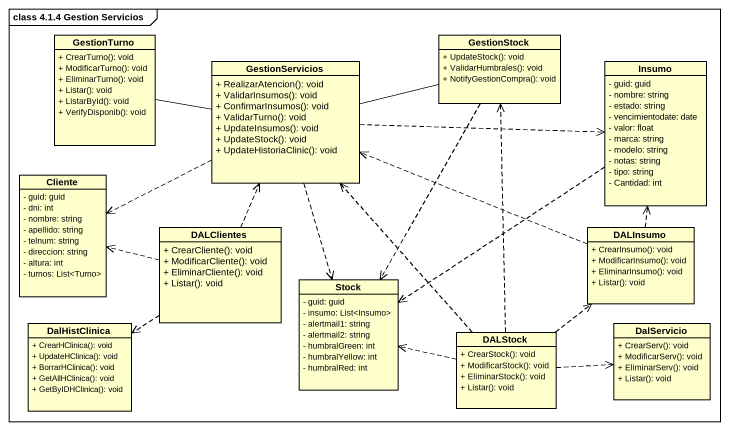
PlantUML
@startuml
mainframe class 4.1.4 Gestion Servicios
hide circle
hide empty members
skinparam classAttributeIconSize 0
class GestionTurno {
  + CrearTurno(): void
  + ModificarTurno(): void
  + EliminarTurno(): void
  + Listar(): void
  + ListarById(): void
  + VerifyDisponib(): void
}
class GestionStock {
  + UpdateStock(): void
  + ValidarHumbrales(): void
  + NotifyGestionCompra(): void
}
class GestionServicios {
  + RealizarAtencion(): void
  + ValidarInsumos(): void
  + ConfirmarInsumos(): void
  + ValidarTurno(): void
  + UpdateInsumos(): void
  + UpdateStock(): void
  + UpdateHistoriaClinic(): void
}
class Insumo {
  - guid: guid
  - nombre: string
  - estado: string
  - vencimientodate: date
  - valor: float
  - marca: string
  - modelo: string
  - notas: string
  - tipo: string
  - Cantidad: int
}
class Cliente {
  - guid: guid
  - dni: int
  - nombre: string
  - apellido: string
  - telnum: string
  - direccion: string
  - altura: int
  - turnos: List<Turno>
}
class DALClientes {
  + CrearCliente(): void
  + ModificarCliente(): void
  + EliminarCliente(): void
  + Listar(): void
}
class DALInsumo {
  + CrearInsumo(): void
  + ModificarInsumo(): void
  + EliminarInsumo(): void
  + Listar(): void
}
class Stock {
  - guid: guid
  - insumo: List<Insumo>
  - alertmail1: string
  - alertmail2: string
  - humbralGreen: int
  - humbralYellow: int
  - humbralRed: int
}
class DalHistClinica {
  + CrearHClinica(): void
  + UpdateHClinica(): void
  + BorrarHClinica(): void
  + GetAllHClinica(): void
  + GetByIDHClinica(): void
}
class DALStock {
  + CrearStock(): void
  + ModificarStock(): void
  + EliminarStock(): void
  + Listar(): void
}
class DalServicio {
  + CrearServ(): void
  + ModificarServ(): void
  + EliminarServ(): void
  + Listar(): void
}
GestionStock -left- GestionServicios
GestionStock ..> Stock
GestionServicios -left- GestionTurno
GestionServicios .right.> Insumo
GestionServicios .left.> Cliente
GestionServicios ..> Stock
Insumo ..> Stock
DALClientes .up.> GestionServicios
DALClientes .left.> Cliente
DALClientes ..> DalHistClinica
DALInsumo .left.> GestionServicios
DALInsumo .up.> Insumo
DALStock .up.> GestionStock
DALStock .up.> GestionServicios
DALStock .up.> DALInsumo
DALStock .left.> Stock
DALStock .right.> DalServicio
@enduml
